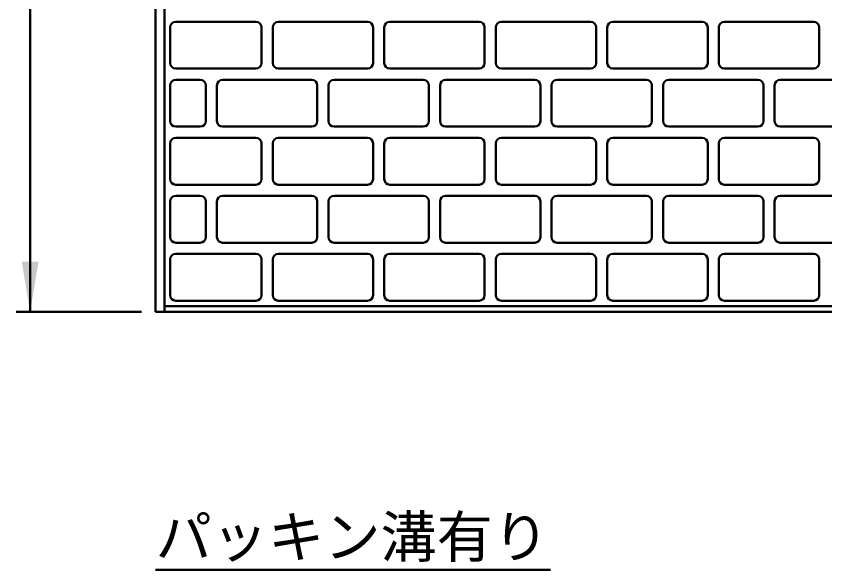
# Model space of a CAD drawing. Units: millimetres, scale not verified. Extents: x -2102 to 2102, y -1485 to 1485.
# Drawn here: x 145 to 725, y 250 to 647 of the extents above; entities that cross this region are included whole.
import ezdxf
from ezdxf.enums import TextEntityAlignment as Align

# ---------------------------------------------------------------- set-up
doc = ezdxf.new("R2010")
doc.units = ezdxf.units.MM
doc.header["$LTSCALE"] = 5
doc.layers.add('0-0_V-nasSTD', color=7, linetype='Continuous', lineweight=35)
doc.layers.add('0-2_0', color=7, linetype='Continuous', lineweight=35)
doc.styles.add('ＭＳ ゴシック', font='')
doc.styles.get('ＭＳ ゴシック').set_extended_font_data('MS Gothic')

msp = doc.modelspace()

# ---------------------------------------------------------------- linework, layer by layer
at = {"layer": '0-0_V-nasSTD'}
msp.add_solid([(149.177, 471.267), (155.177, 435.267), (161.177, 471.267)], dxfattribs=at)
at = {"layer": '0-2_0', "lineweight": 50}
for p, q in [((155.177, 435.267), (155.177, 1059.267)), ((245.177, 1059.267), (245.177, 435.267)), ((251.577, 1059.267), (251.577, 435.267)), ((255.577, 639.267), (255.577, 613.667)), ((317.177, 643.267), (259.577, 643.267)), ((321.177, 613.667), (321.177, 639.267)), ((329.177, 639.267), (329.177, 613.667)), ((397.177, 643.267), (333.177, 643.267)), ((401.177, 613.667), (401.177, 639.267)), ((409.177, 639.267), (409.177, 613.667)), ((477.177, 643.267), (413.177, 643.267)), ((481.177, 613.667), (481.177, 639.267)), ((489.177, 639.267), (489.177, 613.667)), ((557.177, 643.267), (493.177, 643.267)), ((561.177, 613.667), (561.177, 639.267)), ((569.177, 639.267), (569.177, 613.667)), ((637.177, 643.267), (573.177, 643.267)), ((641.177, 613.667), (641.177, 639.267)), ((649.177, 639.267), (649.177, 613.667)), ((717.177, 643.267), (653.177, 643.267)), ((721.177, 613.667), (721.177, 639.267)), ((259.577, 609.667), (317.177, 609.667)), ((333.177, 609.667), (397.177, 609.667)), ((413.177, 609.667), (477.177, 609.667)), ((493.177, 609.667), (557.177, 609.667)), ((573.177, 609.667), (637.177, 609.667)), ((653.177, 609.667), (717.177, 609.667)), ((255.577, 597.667), (255.577, 572.067)), ((277.177, 601.667), (259.577, 601.667)), ((281.177, 572.067), (281.177, 597.667)), ((289.177, 597.667), (289.177, 572.067)), ((357.177, 601.667), (293.177, 601.667)), ((361.177, 572.067), (361.177, 597.667)), ((369.177, 597.667), (369.177, 572.067)), ((437.177, 601.667), (373.177, 601.667)), ((441.177, 572.067), (441.177, 597.667)), ((449.177, 597.667), (449.177, 572.067)), ((517.177, 601.667), (453.177, 601.667)), ((521.177, 572.067), (521.177, 597.667)), ((529.177, 597.667), (529.177, 572.067)), ((597.177, 601.667), (533.177, 601.667)), ((601.177, 572.067), (601.177, 597.667)), ((609.177, 597.667), (609.177, 572.067)), ((677.177, 601.667), (613.177, 601.667)), ((681.177, 572.067), (681.177, 597.667)), ((689.177, 597.667), (689.177, 572.067)), ((757.177, 601.667), (693.177, 601.667)), ((259.577, 568.067), (277.177, 568.067)), ((293.177, 568.067), (357.177, 568.067)), ((373.177, 568.067), (437.177, 568.067)), ((453.177, 568.067), (517.177, 568.067)), ((533.177, 568.067), (597.177, 568.067)), ((613.177, 568.067), (677.177, 568.067)), ((693.177, 568.067), (757.177, 568.067)), ((317.177, 560.067), (259.577, 560.067)), ((397.177, 560.067), (333.177, 560.067)), ((477.177, 560.067), (413.177, 560.067)), ((557.177, 560.067), (493.177, 560.067)), ((637.177, 560.067), (573.177, 560.067)), ((717.177, 560.067), (653.177, 560.067)), ((255.577, 556.067), (255.577, 530.467)), ((321.177, 530.467), (321.177, 556.067)), ((329.177, 556.067), (329.177, 530.467)), ((401.177, 530.467), (401.177, 556.067)), ((409.177, 556.067), (409.177, 530.467)), ((481.177, 530.467), (481.177, 556.067)), ((489.177, 556.067), (489.177, 530.467)), ((561.177, 530.467), (561.177, 556.067)), ((569.177, 556.067), (569.177, 530.467)), ((641.177, 530.467), (641.177, 556.067)), ((649.177, 556.067), (649.177, 530.467)), ((721.177, 530.467), (721.177, 556.067)), ((259.577, 526.467), (317.177, 526.467)), ((333.177, 526.467), (397.177, 526.467)), ((413.177, 526.467), (477.177, 526.467)), ((493.177, 526.467), (557.177, 526.467)), ((573.177, 526.467), (637.177, 526.467)), ((653.177, 526.467), (717.177, 526.467)), ((277.177, 518.467), (259.577, 518.467)), ((357.177, 518.467), (293.177, 518.467)), ((437.177, 518.467), (373.177, 518.467)), ((517.177, 518.467), (453.177, 518.467)), ((597.177, 518.467), (533.177, 518.467)), ((677.177, 518.467), (613.177, 518.467)), ((757.177, 518.467), (693.177, 518.467)), ((255.577, 514.467), (255.577, 488.867)), ((281.177, 488.867), (281.177, 514.467)), ((289.177, 514.467), (289.177, 488.867)), ((361.177, 488.867), (361.177, 514.467)), ((369.177, 514.467), (369.177, 488.867)), ((441.177, 488.867), (441.177, 514.467)), ((449.177, 514.467), (449.177, 488.867)), ((521.177, 488.867), (521.177, 514.467)), ((529.177, 514.467), (529.177, 488.867)), ((601.177, 488.867), (601.177, 514.467)), ((609.177, 514.467), (609.177, 488.867)), ((681.177, 488.867), (681.177, 514.467)), ((689.177, 514.467), (689.177, 488.867)), ((259.577, 484.867), (277.177, 484.867)), ((293.177, 484.867), (357.177, 484.867)), ((373.177, 484.867), (437.177, 484.867)), ((453.177, 484.867), (517.177, 484.867)), ((533.177, 484.867), (597.177, 484.867)), ((613.177, 484.867), (677.177, 484.867)), ((693.177, 484.867), (757.177, 484.867)), ((317.177, 476.867), (259.577, 476.867)), ((397.177, 476.867), (333.177, 476.867)), ((477.177, 476.867), (413.177, 476.867)), ((557.177, 476.867), (493.177, 476.867)), ((637.177, 476.867), (573.177, 476.867)), ((717.177, 476.867), (653.177, 476.867)), ((255.577, 472.867), (255.577, 447.267)), ((321.177, 447.267), (321.177, 472.867)), ((329.177, 472.867), (329.177, 447.267)), ((401.177, 447.267), (401.177, 472.867)), ((409.177, 472.867), (409.177, 447.267)), ((481.177, 447.267), (481.177, 472.867)), ((489.177, 472.867), (489.177, 447.267)), ((561.177, 447.267), (561.177, 472.867)), ((569.177, 472.867), (569.177, 447.267)), ((641.177, 447.267), (641.177, 472.867)), ((649.177, 472.867), (649.177, 447.267)), ((721.177, 447.267), (721.177, 472.867)), ((259.577, 443.267), (317.177, 443.267)), ((333.177, 443.267), (397.177, 443.267)), ((413.177, 443.267), (477.177, 443.267)), ((493.177, 443.267), (557.177, 443.267)), ((573.177, 443.267), (637.177, 443.267)), ((653.177, 443.267), (717.177, 443.267)), ((235.177, 435.267), (145.177, 435.267)), ((245.177, 435.267), (1845.177, 435.267)), ((251.577, 439.267), (1045.177, 439.267)), ((245.177, 250.375), (528.385, 250.375))]:
    msp.add_line(p, q, dxfattribs=at)
for centre, start, end in [((259.577, 639.267), 90, 180), ((317.177, 639.267), 0, 90), ((333.177, 639.267), 90, 180), ((397.177, 639.267), 0, 90), ((413.177, 639.267), 90, 180), ((477.177, 639.267), 0, 90), ((493.177, 639.267), 90, 180), ((557.177, 639.267), 0, 90), ((573.177, 639.267), 90, 180), ((637.177, 639.267), 0, 90), ((653.177, 639.267), 90, 180), ((717.177, 639.267), 0, 90), ((259.577, 613.667), 180, 270), ((317.177, 613.667), 270, 0), ((333.177, 613.667), 180, 270), ((397.177, 613.667), 270, 0), ((413.177, 613.667), 180, 270), ((477.177, 613.667), 270, 0), ((493.177, 613.667), 180, 270), ((557.177, 613.667), 270, 0), ((573.177, 613.667), 180, 270), ((637.177, 613.667), 270, 0), ((653.177, 613.667), 180, 270), ((717.177, 613.667), 270, 0), ((259.577, 597.667), 90, 180), ((277.177, 597.667), 0, 90), ((293.177, 597.667), 90, 180), ((357.177, 597.667), 0, 90), ((373.177, 597.667), 90, 180), ((437.177, 597.667), 0, 90), ((453.177, 597.667), 90, 180), ((517.177, 597.667), 0, 90), ((533.177, 597.667), 90, 180), ((597.177, 597.667), 0, 90), ((613.177, 597.667), 90, 180), ((677.177, 597.667), 0, 90), ((693.177, 597.667), 90, 180), ((259.577, 572.067), 180, 270), ((277.177, 572.067), 270, 0), ((293.177, 572.067), 180, 270), ((357.177, 572.067), 270, 0), ((373.177, 572.067), 180, 270), ((437.177, 572.067), 270, 0), ((453.177, 572.067), 180, 270), ((517.177, 572.067), 270, 0), ((533.177, 572.067), 180, 270), ((597.177, 572.067), 270, 0), ((613.177, 572.067), 180, 270), ((677.177, 572.067), 270, 0), ((693.177, 572.067), 180, 270), ((259.577, 556.067), 90, 180), ((317.177, 556.067), 0, 90), ((333.177, 556.067), 90, 180), ((397.177, 556.067), 0, 90), ((413.177, 556.067), 90, 180), ((477.177, 556.067), 0, 90), ((493.177, 556.067), 90, 180), ((557.177, 556.067), 0, 90), ((573.177, 556.067), 90, 180), ((637.177, 556.067), 0, 90), ((653.177, 556.067), 90, 180), ((717.177, 556.067), 0, 90), ((259.577, 530.467), 180, 270), ((317.177, 530.467), 270, 0), ((333.177, 530.467), 180, 270), ((397.177, 530.467), 270, 0), ((413.177, 530.467), 180, 270), ((477.177, 530.467), 270, 0), ((493.177, 530.467), 180, 270), ((557.177, 530.467), 270, 0), ((573.177, 530.467), 180, 270), ((637.177, 530.467), 270, 0), ((653.177, 530.467), 180, 270), ((717.177, 530.467), 270, 0), ((259.577, 514.467), 90, 180), ((277.177, 514.467), 0, 90), ((293.177, 514.467), 90, 180), ((357.177, 514.467), 0, 90), ((373.177, 514.467), 90, 180), ((437.177, 514.467), 0, 90), ((453.177, 514.467), 90, 180), ((517.177, 514.467), 0, 90), ((533.177, 514.467), 90, 180), ((597.177, 514.467), 0, 90), ((613.177, 514.467), 90, 180), ((677.177, 514.467), 0, 90), ((693.177, 514.467), 90, 180), ((259.577, 488.867), 180, 270), ((277.177, 488.867), 270, 0), ((293.177, 488.867), 180, 270), ((357.177, 488.867), 270, 0), ((373.177, 488.867), 180, 270), ((437.177, 488.867), 270, 0), ((453.177, 488.867), 180, 270), ((517.177, 488.867), 270, 0), ((533.177, 488.867), 180, 270), ((597.177, 488.867), 270, 0), ((613.177, 488.867), 180, 270), ((677.177, 488.867), 270, 0), ((693.177, 488.867), 180, 270), ((259.577, 472.867), 90, 180), ((317.177, 472.867), 0, 90), ((333.177, 472.867), 90, 180), ((397.177, 472.867), 0, 90), ((413.177, 472.867), 90, 180), ((477.177, 472.867), 0, 90), ((493.177, 472.867), 90, 180), ((557.177, 472.867), 0, 90), ((573.177, 472.867), 90, 180), ((637.177, 472.867), 0, 90), ((653.177, 472.867), 90, 180), ((717.177, 472.867), 0, 90), ((259.577, 447.267), 180, 270), ((317.177, 447.267), 270, 0), ((333.177, 447.267), 180, 270), ((397.177, 447.267), 270, 0), ((413.177, 447.267), 180, 270), ((477.177, 447.267), 270, 0), ((493.177, 447.267), 180, 270), ((557.177, 447.267), 270, 0), ((573.177, 447.267), 180, 270), ((637.177, 447.267), 270, 0), ((653.177, 447.267), 180, 270), ((717.177, 447.267), 270, 0)]:
    msp.add_arc(centre, 4, start, end, dxfattribs=at)

# ---------------------------------------------------------------- texts
at = {"layer": '0-0_V-nasSTD', "style": 'ＭＳ ゴシック'}
msp.add_text('パッキン溝有り', height=29.56, dxfattribs=at).set_placement((245.177, 250.375), align=Align.BOTTOM_LEFT)

doc.saveas('drawing.dxf')
